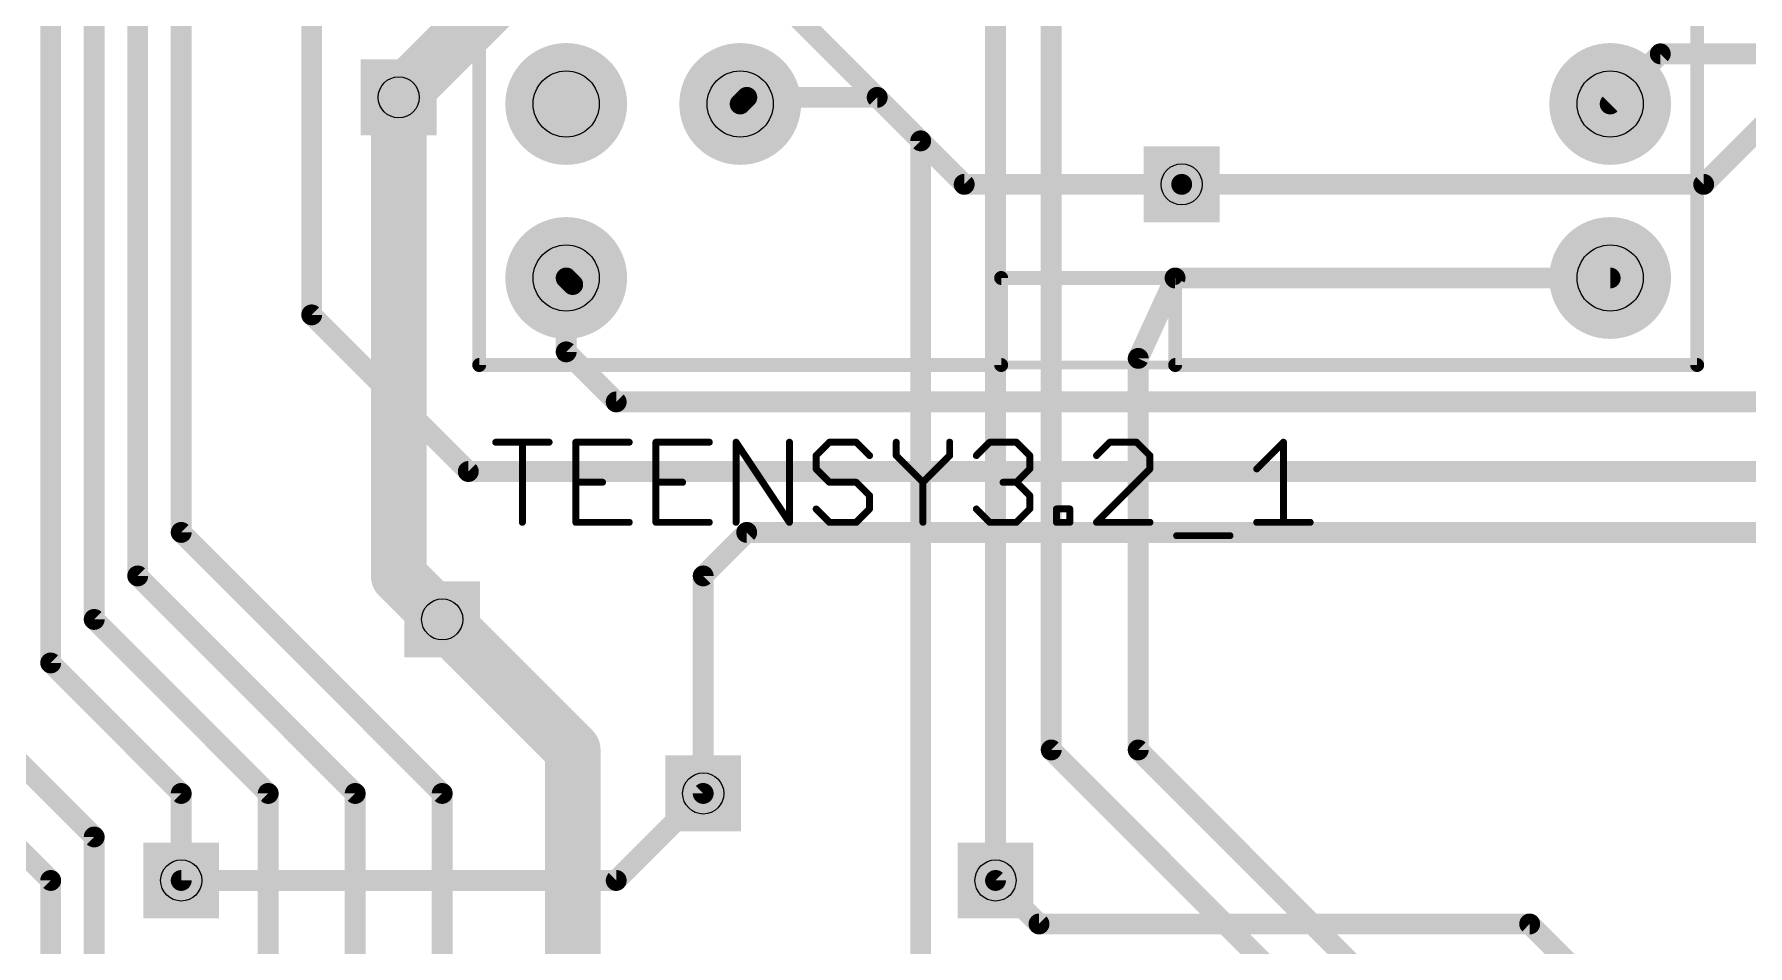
# Model space of a CAD drawing. Extents: x 4 to 288, y -28 to 191.
# Drawn here: x 121.04 to 146.06, y 35.24 to 48.55 of the extents above; entities that cross this region are included whole.
import ezdxf

# ---------------------------------------------------------------- set-up
doc = ezdxf.new("R2010")
doc.units = 0
doc.header["$MEASUREMENT"] = 0
doc.layers.get('0').update_dxf_attribs({"linetype": 'CONTINUOUS'})
for name, color, linetype in [('1', 22, 'CONTINUOUS'), ('16', 175, 'CONTINUOUS'), ('17', 82, 'CONTINUOUS'), ('18', 82, 'CONTINUOUS'), ('20', 7, 'CONTINUOUS'), ('21', 2, 'CONTINUOUS'), ('25', 2, 'CONTINUOUS'), ('29', 253, 'CONTINUOUS'), ('30', 253, 'CONTINUOUS'), ('44', 253, 'CONTINUOUS'), ('51', 253, 'CONTINUOUS')]:
    doc.layers.add(name, color=color, linetype=linetype)

# ---------------------------------------------------------------- blocks, each defined once
blk = doc.blocks.new('ROUNDP')
at = {"const_width": 0.5}
blk.add_lwpolyline([(0, -0.25, 1), (0, 0.25, 1), (0, -0.25)], format="xyb", dxfattribs=at)
blk = doc.blocks.new('SQUAREV')
blk.add_solid([(-0.5, -0.5), (0.5, -0.5), (-0.5, 0.5), (0.5, 0.5)])

msp = doc.modelspace()

# ---------------------------------------------------------------- linework, layer by layer
at = {"layer": '1'}
for points, const_width in [([(123.19, 53.467), (123.19, 41.275)], 0.3048), ([(125.095, 44.45), (125.095, 53.34)], 0.3048), ([(122.555, 52.959), (122.555, 40.64)], 0.3048), ([(121.92, 52.451), (121.92, 40.005)], 0.3048), ([(128.8098, 52.1653), (134.62, 46.355)], 0.3048), ([(126.3663, 47.625), (128.8098, 50.0685)], 0.8128), ([(121.285, 49.53), (121.285, 39.37)], 0.3048), ([(144.7813, 48.26), (144.0498, 47.5285)], 0.3048), ([(172.085, 48.26), (144.7813, 48.26)], 0.3048), ([(126.365, 47.625), (126.3663, 47.625)], 0.8128), ([(137.795, 46.355), (134.62, 46.355)], 0.3048), ([(128.905, 44.8932), (128.8098, 44.9885)], 0.3048), ([(128.8098, 43.9103), (128.8098, 44.9885)], 0.3048), ([(125.095, 44.45), (127.381, 42.164)], 0.3048), ([(129.54, 43.18), (128.8098, 43.9103)], 0.3048), ([(129.54, 43.18), (176.53, 43.18)], 0.3048), ([(178.816, 42.164), (127.381, 42.164)], 0.3048), ([(123.19, 41.275), (127, 37.465)], 0.3048), ([(131.445, 41.275), (130.81, 40.64)], 0.3048), ([(179.705, 41.275), (131.445, 41.275)], 0.3048), ([(122.555, 40.64), (125.73, 37.465)], 0.3048), ([(130.81, 40.64), (130.81, 37.465)], 0.3048), ([(128.905, 38.1), (127, 40.005)], 0.8128), ([(121.92, 40.005), (124.46, 37.465)], 0.3048), ([(121.285, 39.37), (123.19, 37.465)], 0.3048), ([(128.905, 19.05), (128.905, 38.1)], 0.8128), ([(120.65, 38.1), (121.92, 36.83)], 0.3048), ([(121.285, 36.195), (120.015, 37.465)], 0.3048), ([(123.19, 37.465), (123.19, 36.195)], 0.3048), ([(124.46, 37.465), (124.46, 31.115)], 0.3048), ([(125.73, 37.465), (125.73, 19.05)], 0.3048), ([(127, 37.465), (127, 26.67)], 0.3048), ([(121.92, 36.83), (121.92, 30.48)], 0.3048), ([(121.285, 29.845), (121.285, 36.195)], 0.3048), ([(135.7122, 35.56), (135.0772, 36.195)], 0.3048), ([(142.875, 35.56), (135.7122, 35.56)], 0.3048), ([(143.51, 34.925), (142.875, 35.56)], 0.3048)]:
    msp.add_lwpolyline(points, dxfattribs=dict(at, const_width=const_width))
for points, const_width in [([(144.7813, 48.3362, 1), (144.7813, 48.1838)], 0.1524), ([(144.8352, 48.2061, 1), (144.7274, 48.3139)], 0.1524), ([(126.365, 47.8282, 1), (126.365, 47.4218)], 0.4064), ([(126.3663, 47.4218, 1), (126.3663, 47.8282)], 0.4064), ([(126.2226, 47.7687, 1), (126.51, 47.4813)], 0.4064), ([(143.9959, 47.5824, 1), (144.1036, 47.4746)], 0.1524), ([(134.62, 46.4312, 1), (134.62, 46.2788)], 0.1524), ([(134.5661, 46.3011, 1), (134.6739, 46.4089)], 0.1524), ([(137.795, 46.2788, 1), (137.795, 46.4312)], 0.1524), ([(128.8636, 45.0424, 1), (128.7559, 44.9346)], 0.1524), ([(128.886, 44.9885, 1), (128.7336, 44.9885)], 0.1524), ([(128.8511, 44.8393, 1), (128.9589, 44.9471)], 0.1524), ([(125.1489, 44.5039, 1), (125.0411, 44.3961)], 0.1524), ([(125.0188, 44.45, 1), (125.1712, 44.45)], 0.1524), ([(128.8636, 43.9641, 1), (128.7559, 43.8564)], 0.1524), ([(128.7336, 43.9103, 1), (128.886, 43.9103)], 0.1524), ([(129.54, 43.2562, 1), (129.54, 43.1038)], 0.1524), ([(129.4861, 43.1261, 1), (129.5939, 43.2339)], 0.1524), ([(127.381, 42.2402, 1), (127.381, 42.0878)], 0.1524), ([(127.3271, 42.1101, 1), (127.4349, 42.2179)], 0.1524), ([(123.2439, 41.3289, 1), (123.1361, 41.2211)], 0.1524), ([(123.1138, 41.275, 1), (123.2662, 41.275)], 0.1524), ([(131.445, 41.3512, 1), (131.445, 41.1988)], 0.1524), ([(131.4989, 41.2211, 1), (131.3911, 41.3289)], 0.1524), ([(122.6089, 40.6939, 1), (122.5011, 40.5861)], 0.1524), ([(130.8862, 40.64, 1), (130.7338, 40.64)], 0.1524), ([(122.4788, 40.64, 1), (122.6312, 40.64)], 0.1524), ([(130.7561, 40.6939, 1), (130.8639, 40.5861)], 0.1524), ([(127.1437, 40.1487, 1), (126.8563, 39.8613)], 0.4064), ([(121.9739, 40.0589, 1), (121.8661, 39.9511)], 0.1524), ([(121.8438, 40.005, 1), (121.9962, 40.005)], 0.1524), ([(121.3389, 39.4239, 1), (121.2311, 39.3161)], 0.1524), ([(121.2088, 39.37, 1), (121.3612, 39.37)], 0.1524), ([(129.1082, 38.1, 1), (128.7018, 38.1)], 0.4064), ([(128.7613, 37.9563, 1), (129.0487, 38.2437)], 0.4064), ([(123.2662, 37.465, 1), (123.1138, 37.465)], 0.1524), ([(123.1361, 37.4111, 1), (123.2439, 37.5189)], 0.1524), ([(124.5362, 37.465, 1), (124.3838, 37.465)], 0.1524), ([(124.4061, 37.4111, 1), (124.5139, 37.5189)], 0.1524), ([(125.8062, 37.465, 1), (125.6538, 37.465)], 0.1524), ([(125.6761, 37.4111, 1), (125.7839, 37.5189)], 0.1524), ([(127.0762, 37.465, 1), (126.9238, 37.465)], 0.1524), ([(126.9461, 37.4111, 1), (127.0539, 37.5189)], 0.1524), ([(130.7338, 37.465, 1), (130.8862, 37.465)], 0.1524), ([(121.9962, 36.83, 1), (121.8438, 36.83)], 0.1524), ([(121.8661, 36.7761, 1), (121.9739, 36.8839)], 0.1524), ([(121.3612, 36.195, 1), (121.2088, 36.195)], 0.1524), ([(121.2311, 36.1411, 1), (121.3389, 36.2489)], 0.1524), ([(123.1138, 36.195, 1), (123.2662, 36.195)], 0.1524), ([(135.1311, 36.2489, 1), (135.0233, 36.1411)], 0.1524), ([(135.7122, 35.6362, 1), (135.7122, 35.4838)], 0.1524), ([(135.6583, 35.5061, 1), (135.7661, 35.6139)], 0.1524), ([(142.9289, 35.6139, 1), (142.8211, 35.5061)], 0.1524), ([(142.875, 35.4838, 1), (142.875, 35.6362)], 0.1524)]:
    msp.add_lwpolyline(points, format="xyb", dxfattribs=dict(at, const_width=const_width))
at = {"layer": '16'}
for points, const_width in [([(135.0772, 76.327), (135.0772, 36.195)], 0.3048), ([(135.89, 57.15), (135.89, 38.1)], 0.3048), ([(152.4436, 53.3836), (145.415, 46.355)], 0.3048), ([(126.365, 40.64), (126.365, 47.625)], 0.8128), ([(131.3498, 47.5285), (131.4463, 47.625)], 0.3048), ([(131.4463, 47.625), (133.35, 47.625)], 0.3048), ([(133.35, 47.625), (133.985, 46.99)], 0.3048), ([(133.985, 46.99), (133.985, 34.925)], 0.3048), ([(145.415, 46.355), (137.795, 46.355)], 0.3048), ([(137.16, 43.815), (137.6985, 44.9885)], 0.3048), ([(137.6985, 44.9885), (144.0498, 44.9885)], 0.3048), ([(137.16, 38.1), (137.16, 43.815)], 0.3048), ([(127, 40.005), (126.365, 40.64)], 0.8128), ([(139.7, 34.29), (135.89, 38.1)], 0.3048), ([(141.605, 33.655), (137.16, 38.1)], 0.3048), ([(129.54, 36.195), (130.81, 37.465)], 0.3048), ([(123.19, 36.195), (129.54, 36.195)], 0.3048)]:
    msp.add_lwpolyline(points, dxfattribs=dict(at, const_width=const_width))
for points, const_width in [([(126.5682, 47.625, 1), (126.1618, 47.625)], 0.4064), ([(131.4463, 47.7012, 1), (131.4463, 47.5488)], 0.1524), ([(131.5002, 47.5711, 1), (131.3924, 47.6789)], 0.1524), ([(133.4039, 47.6789, 1), (133.2961, 47.5711)], 0.1524), ([(133.35, 47.5488, 1), (133.35, 47.7012)], 0.1524), ([(131.2959, 47.5824, 1), (131.4036, 47.4746)], 0.1524), ([(134.0612, 46.99, 1), (133.9088, 46.99)], 0.1524), ([(133.9311, 46.9361, 1), (134.0389, 47.0439)], 0.1524), ([(137.795, 46.4312, 1), (137.795, 46.2788)], 0.1524), ([(145.3611, 46.4089, 1), (145.4689, 46.3011)], 0.1524), ([(145.415, 46.2788, 1), (145.415, 46.4312)], 0.1524), ([(137.6985, 45.0647, 1), (137.6985, 44.9123)], 0.1524), ([(137.7677, 44.9567, 1), (137.6292, 45.0203)], 0.1524), ([(144.0498, 44.9123, 1), (144.0498, 45.0647)], 0.1524), ([(137.2362, 43.815, 1), (137.0838, 43.815)], 0.1524), ([(137.0907, 43.8468, 1), (137.2293, 43.7832)], 0.1524), ([(126.5087, 40.7837, 1), (126.2213, 40.4963)], 0.4064), ([(126.1618, 40.64, 1), (126.5682, 40.64)], 0.4064), ([(126.8563, 39.8613, 1), (127.1437, 40.1487)], 0.4064), ([(135.9439, 38.1539, 1), (135.8361, 38.0461)], 0.1524), ([(135.8138, 38.1, 1), (135.9662, 38.1)], 0.1524), ([(137.2139, 38.1539, 1), (137.1061, 38.0461)], 0.1524), ([(137.0838, 38.1, 1), (137.2362, 38.1)], 0.1524), ([(130.8639, 37.4111, 1), (130.7561, 37.5189)], 0.1524), ([(123.19, 36.2712, 1), (123.19, 36.1188)], 0.1524), ([(129.4861, 36.2489, 1), (129.5939, 36.1411)], 0.1524), ([(129.54, 36.1188, 1), (129.54, 36.2712)], 0.1524), ([(135.001, 36.195, 1), (135.1534, 36.195)], 0.1524)]:
    msp.add_lwpolyline(points, format="xyb", dxfattribs=dict(at, const_width=const_width))
at = {"layer": '20', "const_width": 0.0254}
msp.add_lwpolyline([(71.1264, 186.0347, 2.9429), (202.1142, 186.0347)], format="xyb", dxfattribs=at)
at = {"layer": '21', "const_width": 0.2032}
for points in [[(127.5398, 43.7185), (127.5398, 79.2785)], [(145.3197, 79.2785), (145.3197, 43.7185)], [(137.6997, 44.9885), (135.1598, 44.9885)], [(135.1598, 44.9885), (135.1598, 43.7185)], [(137.6997, 43.7185), (137.6997, 44.9885)], [(135.1598, 43.7185), (127.5398, 43.7185)], [(145.3197, 43.7185), (137.6997, 43.7185)]]:
    msp.add_lwpolyline(points, dxfattribs=at)
at = {"layer": '21', "const_width": 0.1016}
for points in [[(135.2106, 44.9885, 1), (135.1089, 44.9885)], [(135.1598, 45.0393, 1), (135.1598, 44.9377)], [(137.7506, 44.9885, 1), (137.6489, 44.9885)], [(137.6997, 44.9377, 1), (137.6997, 45.0393)], [(127.5398, 43.7693, 1), (127.5398, 43.6677)], [(135.1598, 43.6677, 1), (135.1598, 43.7693)], [(137.6997, 43.7693, 1), (137.6997, 43.6677)], [(145.3197, 43.6677, 1), (145.3197, 43.7693)], [(127.489, 43.7185, 1), (127.5906, 43.7185)], [(135.1089, 43.7185, 1), (135.2106, 43.7185)], [(137.6489, 43.7185, 1), (137.7506, 43.7185)], [(145.2689, 43.7185, 1), (145.3706, 43.7185)]]:
    msp.add_lwpolyline(points, format="xyb", dxfattribs=at)
at = {"layer": '25', "const_width": 0.1016}
for points in [[(127.7811, 42.5917), (128.5606, 42.5917)], [(128.1708, 41.4223), (128.1708, 42.5917)], [(129.73, 42.5917), (128.9504, 42.5917)], [(128.9504, 42.5917), (128.9504, 41.4223)], [(130.8994, 42.5917), (130.1198, 42.5917)], [(130.1198, 42.5917), (130.1198, 41.4223)], [(131.2892, 41.4223), (131.2892, 42.5917)], [(131.2892, 42.5917), (132.0688, 41.4223)], [(132.0688, 41.4223), (132.0688, 42.5917)], [(132.6535, 42.5917), (132.4586, 42.3968)], [(133.0433, 42.5917), (132.6535, 42.5917)], [(133.2382, 42.3968), (133.0433, 42.5917)], [(133.628, 42.5917), (133.628, 42.3968)], [(134.4076, 42.3968), (134.4076, 42.5917)], [(134.7974, 42.3968), (134.9923, 42.5917)], [(134.9923, 42.5917), (135.3821, 42.5917)], [(135.3821, 42.5917), (135.577, 42.3968)], [(136.7464, 42.5917), (136.5515, 42.3968)], [(137.1362, 42.5917), (136.7464, 42.5917)], [(137.3311, 42.3968), (137.1362, 42.5917)], [(138.8903, 42.2019), (139.2801, 42.5917)], [(139.2801, 42.5917), (139.2801, 41.4223)], [(132.4586, 42.3968), (132.4586, 42.2019)], [(133.628, 42.3968), (134.0178, 42.007)], [(134.0178, 42.007), (134.4076, 42.3968)], [(135.577, 42.3968), (135.577, 42.2019)], [(137.3311, 42.2019), (137.3311, 42.3968)], [(128.9504, 42.007), (129.3402, 42.007)], [(130.1198, 42.007), (130.5096, 42.007)], [(132.4586, 42.2019), (132.6535, 42.007)], [(132.6535, 42.007), (133.0433, 42.007)], [(133.0433, 42.007), (133.2382, 41.8121)], [(134.0178, 42.007), (134.0178, 41.4223)], [(135.3821, 42.007), (135.1872, 42.007)], [(135.577, 42.2019), (135.3821, 42.007)], [(135.3821, 42.007), (135.577, 41.8121)], [(136.5515, 41.4223), (137.3311, 42.2019)], [(133.2382, 41.8121), (133.2382, 41.6172)], [(135.577, 41.8121), (135.577, 41.6172)], [(132.6535, 41.4223), (132.4586, 41.6172)], [(133.2382, 41.6172), (133.0433, 41.4223)], [(134.9923, 41.4223), (134.7974, 41.6172)], [(135.577, 41.6172), (135.3821, 41.4223)], [(135.9668, 41.4223), (135.9668, 41.6172)], [(135.9668, 41.6172), (136.1617, 41.6172)], [(136.1617, 41.6172), (136.1617, 41.4223)], [(128.9504, 41.4223), (129.73, 41.4223)], [(130.1198, 41.4223), (130.8994, 41.4223)], [(133.0433, 41.4223), (132.6535, 41.4223)], [(135.3821, 41.4223), (134.9923, 41.4223)], [(136.1617, 41.4223), (135.9668, 41.4223)], [(137.3311, 41.4223), (136.5515, 41.4223)], [(137.7209, 41.2274), (138.5005, 41.2274)], [(138.8903, 41.4223), (139.6699, 41.4223)]]:
    msp.add_lwpolyline(points, dxfattribs=at)
at = {"layer": '25', "const_width": 0.0508}
for points in [[(127.7811, 42.6171, 1), (127.7811, 42.5663)], [(128.1962, 42.5917, 1), (128.1454, 42.5917)], [(128.5606, 42.5663, 1), (128.5606, 42.6171)], [(128.9504, 42.6171, 1), (128.9504, 42.5663)], [(128.9758, 42.5917, 1), (128.925, 42.5917)], [(129.73, 42.5663, 1), (129.73, 42.6171)], [(130.1198, 42.6171, 1), (130.1198, 42.5663)], [(130.1452, 42.5917, 1), (130.0944, 42.5917)], [(130.8994, 42.5663, 1), (130.8994, 42.6171)], [(131.3146, 42.5917, 1), (131.2638, 42.5917)], [(131.3104, 42.6058, 1), (131.2681, 42.5776)], [(132.0942, 42.5917, 1), (132.0434, 42.5917)], [(132.6535, 42.6171, 1), (132.6535, 42.5663)], [(132.6715, 42.5738, 1), (132.6356, 42.6097)], [(133.0613, 42.6097, 1), (133.0254, 42.5738)], [(133.0433, 42.5663, 1), (133.0433, 42.6171)], [(133.6534, 42.5917, 1), (133.6026, 42.5917)], [(134.433, 42.5917, 1), (134.3822, 42.5917)], [(134.9923, 42.6171, 1), (134.9923, 42.5663)], [(135.0103, 42.5738, 1), (134.9744, 42.6097)], [(135.4001, 42.6097, 1), (135.3642, 42.5738)], [(135.3821, 42.5663, 1), (135.3821, 42.6171)], [(136.7464, 42.6171, 1), (136.7464, 42.5663)], [(136.7644, 42.5738, 1), (136.7285, 42.6097)], [(137.1542, 42.6097, 1), (137.1183, 42.5738)], [(137.1362, 42.5663, 1), (137.1362, 42.6171)], [(139.3055, 42.5917, 1), (139.2547, 42.5917)], [(139.2981, 42.5738, 1), (139.2622, 42.6097)], [(132.484, 42.3968, 1), (132.4332, 42.3968)], [(132.4407, 42.4148, 1), (132.4766, 42.3789)], [(133.2203, 42.3789, 1), (133.2562, 42.4148)], [(133.6026, 42.3968, 1), (133.6534, 42.3968)], [(133.646, 42.4148, 1), (133.6101, 42.3789)], [(134.3822, 42.3968, 1), (134.433, 42.3968)], [(134.4256, 42.3789, 1), (134.3897, 42.4148)], [(134.7795, 42.4148, 1), (134.8154, 42.3789)], [(135.6024, 42.3968, 1), (135.5516, 42.3968)], [(135.5591, 42.3789, 1), (135.595, 42.4148)], [(136.5336, 42.4148, 1), (136.5695, 42.3789)], [(137.3565, 42.3968, 1), (137.3057, 42.3968)], [(137.3132, 42.3789, 1), (137.3491, 42.4148)], [(128.9504, 42.0324, 1), (128.9504, 41.9816)], [(129.3402, 41.9816, 1), (129.3402, 42.0324)], [(130.1198, 42.0324, 1), (130.1198, 41.9816)], [(130.5096, 41.9816, 1), (130.5096, 42.0324)], [(132.4332, 42.2019, 1), (132.484, 42.2019)], [(132.4766, 42.2199, 1), (132.4407, 42.184)], [(132.6535, 42.0324, 1), (132.6535, 41.9816)], [(132.6356, 41.9891, 1), (132.6715, 42.025)], [(133.0613, 42.025, 1), (133.0254, 41.9891)], [(133.0433, 41.9816, 1), (133.0433, 42.0324)], [(134.0432, 42.007, 1), (133.9924, 42.007)], [(133.9999, 42.025, 1), (134.0358, 41.9891)], [(133.9999, 41.9891, 1), (134.0358, 42.025)], [(135.1872, 42.0324, 1), (135.1872, 41.9816)], [(135.4001, 42.025, 1), (135.3642, 41.9891)], [(135.3642, 42.025, 1), (135.4001, 41.9891)], [(135.3821, 41.9816, 1), (135.3821, 42.0324)], [(135.5516, 42.2019, 1), (135.6024, 42.2019)], [(135.595, 42.184, 1), (135.5591, 42.2199)], [(137.3057, 42.2019, 1), (137.3565, 42.2019)], [(137.3491, 42.184, 1), (137.3132, 42.2199)], [(138.8724, 42.2199, 1), (138.9083, 42.184)], [(133.2636, 41.8121, 1), (133.2128, 41.8121)], [(133.2203, 41.7942, 1), (133.2562, 41.8301)], [(135.6024, 41.8121, 1), (135.5516, 41.8121)], [(135.5591, 41.7942, 1), (135.595, 41.8301)], [(132.4766, 41.6352, 1), (132.4407, 41.5993)], [(133.2128, 41.6172, 1), (133.2636, 41.6172)], [(133.2562, 41.5993, 1), (133.2203, 41.6352)], [(134.8154, 41.6352, 1), (134.7795, 41.5993)], [(135.5516, 41.6172, 1), (135.6024, 41.6172)], [(135.595, 41.5993, 1), (135.5591, 41.6352)], [(135.9922, 41.6172, 1), (135.9414, 41.6172)], [(135.9668, 41.6426, 1), (135.9668, 41.5918)], [(136.1871, 41.6172, 1), (136.1363, 41.6172)], [(136.1617, 41.5918, 1), (136.1617, 41.6426)], [(128.1454, 41.4223, 1), (128.1962, 41.4223)], [(128.9504, 41.4477, 1), (128.9504, 41.3969)], [(128.925, 41.4223, 1), (128.9758, 41.4223)], [(129.73, 41.3969, 1), (129.73, 41.4477)], [(130.1198, 41.4477, 1), (130.1198, 41.3969)], [(130.0944, 41.4223, 1), (130.1452, 41.4223)], [(130.8994, 41.3969, 1), (130.8994, 41.4477)], [(131.2638, 41.4223, 1), (131.3146, 41.4223)], [(132.0434, 41.4223, 1), (132.0942, 41.4223)], [(132.0477, 41.4082, 1), (132.09, 41.4364)], [(132.6535, 41.4477, 1), (132.6535, 41.3969)], [(132.6356, 41.4044, 1), (132.6715, 41.4403)], [(133.0254, 41.4403, 1), (133.0613, 41.4044)], [(133.0433, 41.3969, 1), (133.0433, 41.4477)], [(133.9924, 41.4223, 1), (134.0432, 41.4223)], [(134.9923, 41.4477, 1), (134.9923, 41.3969)], [(134.9744, 41.4044, 1), (135.0103, 41.4403)], [(135.3642, 41.4403, 1), (135.4001, 41.4044)], [(135.3821, 41.3969, 1), (135.3821, 41.4477)], [(135.9668, 41.4477, 1), (135.9668, 41.3969)], [(135.9414, 41.4223, 1), (135.9922, 41.4223)], [(136.1363, 41.4223, 1), (136.1871, 41.4223)], [(136.1617, 41.3969, 1), (136.1617, 41.4477)], [(136.5515, 41.4477, 1), (136.5515, 41.3969)], [(136.5336, 41.4403, 1), (136.5695, 41.4044)], [(137.3311, 41.3969, 1), (137.3311, 41.4477)], [(137.7209, 41.2528, 1), (137.7209, 41.202)], [(138.5005, 41.202, 1), (138.5005, 41.2528)], [(138.8903, 41.4477, 1), (138.8903, 41.3969)], [(139.2547, 41.4223, 1), (139.3055, 41.4223)], [(139.6699, 41.3969, 1), (139.6699, 41.4477)]]:
    msp.add_lwpolyline(points, format="xyb", dxfattribs=at)
at = {"layer": '44'}
for centre, radius in [((126.365, 47.625), 0.3), ((128.8098, 47.5285), 0.4826), ((131.3498, 47.5285), 0.4826), ((144.0498, 47.5285), 0.4826), ((137.795, 46.355), 0.3), ((128.8098, 44.9885), 0.4826), ((144.0498, 44.9885), 0.4826), ((127, 40.005), 0.3), ((130.81, 37.465), 0.3), ((123.19, 36.195), 0.3), ((135.0772, 36.195), 0.3)]:
    msp.add_circle(centre, radius, dxfattribs=at)
at = {"layer": '51', "const_width": 0.127}
for points in [[(127.5398, 43.7185), (127.5398, 79.2785)], [(145.3197, 79.2785), (145.3197, 43.7185)], [(145.3197, 43.7185), (127.5398, 43.7185)]]:
    msp.add_lwpolyline(points, dxfattribs=at)
at = {"layer": '51', "const_width": 0.0635}
for points in [[(127.5398, 43.7502, 1), (127.5398, 43.6867)], [(145.3197, 43.6867, 1), (145.3197, 43.7502)], [(127.508, 43.7185, 1), (127.5715, 43.7185)], [(145.288, 43.7185, 1), (145.3515, 43.7185)]]:
    msp.add_lwpolyline(points, format="xyb", dxfattribs=at)

# ---------------------------------------------------------------- block references
at = {"layer": '17', "xscale": 1.5748, "yscale": 1.5748, "rotation": 180}
for p in [(128.8098, 47.5285), (128.8098, 47.5285), (131.3498, 47.5285), (131.3498, 47.5285), (144.0498, 47.5285), (144.0498, 47.5285), (128.8098, 44.9885), (128.8098, 44.9885), (144.0498, 44.9885), (144.0498, 44.9885)]:
    msp.add_blockref('ROUNDP', p, dxfattribs=at)
at = {"layer": '18', "xscale": 1.108, "yscale": 1.108}
for p in [(126.365, 47.625), (126.365, 47.625), (137.795, 46.355), (137.795, 46.355), (127, 40.005), (127, 40.005), (130.81, 37.465), (130.81, 37.465), (123.19, 36.195), (123.19, 36.195), (135.0772, 36.195), (135.0772, 36.195)]:
    msp.add_blockref('SQUAREV', p, dxfattribs=at)
at = {"layer": '29', "xscale": 1.778, "yscale": 1.778, "rotation": 180}
for p in [(128.8098, 47.5285), (131.3498, 47.5285), (144.0498, 47.5285), (128.8098, 44.9885), (144.0498, 44.9885)]:
    msp.add_blockref('ROUNDP', p, dxfattribs=at)
at = {"layer": '30', "xscale": 1.778, "yscale": 1.778, "rotation": 180}
for p in [(128.8098, 47.5285), (131.3498, 47.5285), (144.0498, 47.5285), (128.8098, 44.9885), (144.0498, 44.9885)]:
    msp.add_blockref('ROUNDP', p, dxfattribs=at)

doc.saveas('drawing.dxf')
